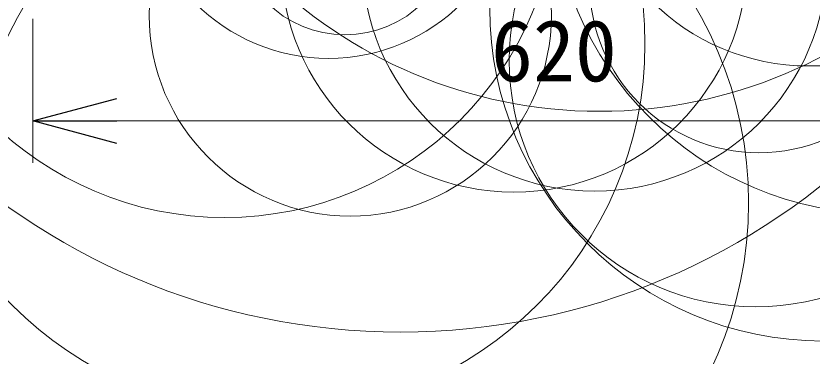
# Model space of a CAD drawing. Units: millimetres, scale not verified. Extents: x -105 to 63, y -56 to 62.
# Drawn here: x -47.63 to -23.96, y -1.04 to 9.08 of the extents above; entities that cross this region are included whole.
import ezdxf
from ezdxf.enums import TextEntityAlignment as Align

# ---------------------------------------------------------------- set-up
doc = ezdxf.new("R2010")
doc.units = ezdxf.units.MM
doc.header["$LTSCALE"] = 0.125
doc.layers.add('0-0_0', color=7, linetype='Continuous')
doc.layers.add('0-4_SUNPO', color=3, linetype='Continuous', lineweight=18)
doc.layers.add('0-5_GAIKEI', color=1, linetype='Continuous', lineweight=18)
doc.styles.add('ＭＳ ゴシック', font='')
doc.styles.get('ＭＳ ゴシック').set_extended_font_data('MS Gothic')

# ---------------------------------------------------------------- blocks, each defined once
blk = doc.blocks.new('_Open30')
at = {"layer": '0-0_0'}
blk.add_line((0, 0), (-1, 0), dxfattribs=at)
blk.add_lwpolyline([(-1, 0.26795), (0, 0), (-1, -0.26795)], dxfattribs=at)
blk = doc.blocks.new('D2')
at = {"layer": '0-4_SUNPO'}
for p, q in [((17.3641, 322.4864), (17.3641, 318.1966)), ((45.8641, 319.4466), (19.8641, 319.4466))]:
    blk.add_line(p, q, dxfattribs=at)
at = {"layer": '0-4_SUNPO', "xscale": 2.5, "yscale": 2.5, "rotation": 180}
blk.add_blockref('_Open30', (17.3641, 319.4466), dxfattribs=at)
at = {"layer": '0-4_SUNPO', "color": 7, "style": 'ＭＳ ゴシック'}
blk.add_text('620', height=1.833, dxfattribs=at).set_placement((30.9891, 320.0716), align=Align.BOTTOM_LEFT)

msp = doc.modelspace()

# ---------------------------------------------------------------- linework, layer by layer
at = {"layer": '0-5_GAIKEI'}
for centre, radius in [((-60.2818, 17.5475), 44.3139), ((-36.1908, 19.7896), 20.1188), ((-30.2762, 20.4119), 14.1715), ((-41.422, 12.9974), 9.917), ((-21.8263, 13.049), 9.8652), ((-24.0581, 14.2033), 6.6135), ((-39.9395, 8.2465), 11.015), ((-23.6321, 9.3092), 9.9057), ((-38.3292, 13.416), 5.6005), ((-32.8195, 10.7717), 6.9342), ((-30.4195, 10.7825), 6.9164), ((-37.4119, 3.5199), 11.5681), ((-37.6855, 9.1018), 5.9795), ((-37.843, 11.7965), 3.2802), ((-25.6309, 7.7527), 7.3302), ((-25.5341, 10.045), 5.036)]:
    msp.add_circle(centre, radius, dxfattribs=at)

# ---------------------------------------------------------------- block references
at = {"layer": '0-4_SUNPO'}
msp.add_blockref('D2', (-64.4907, -313.4918), dxfattribs=at)

doc.saveas('drawing.dxf')
